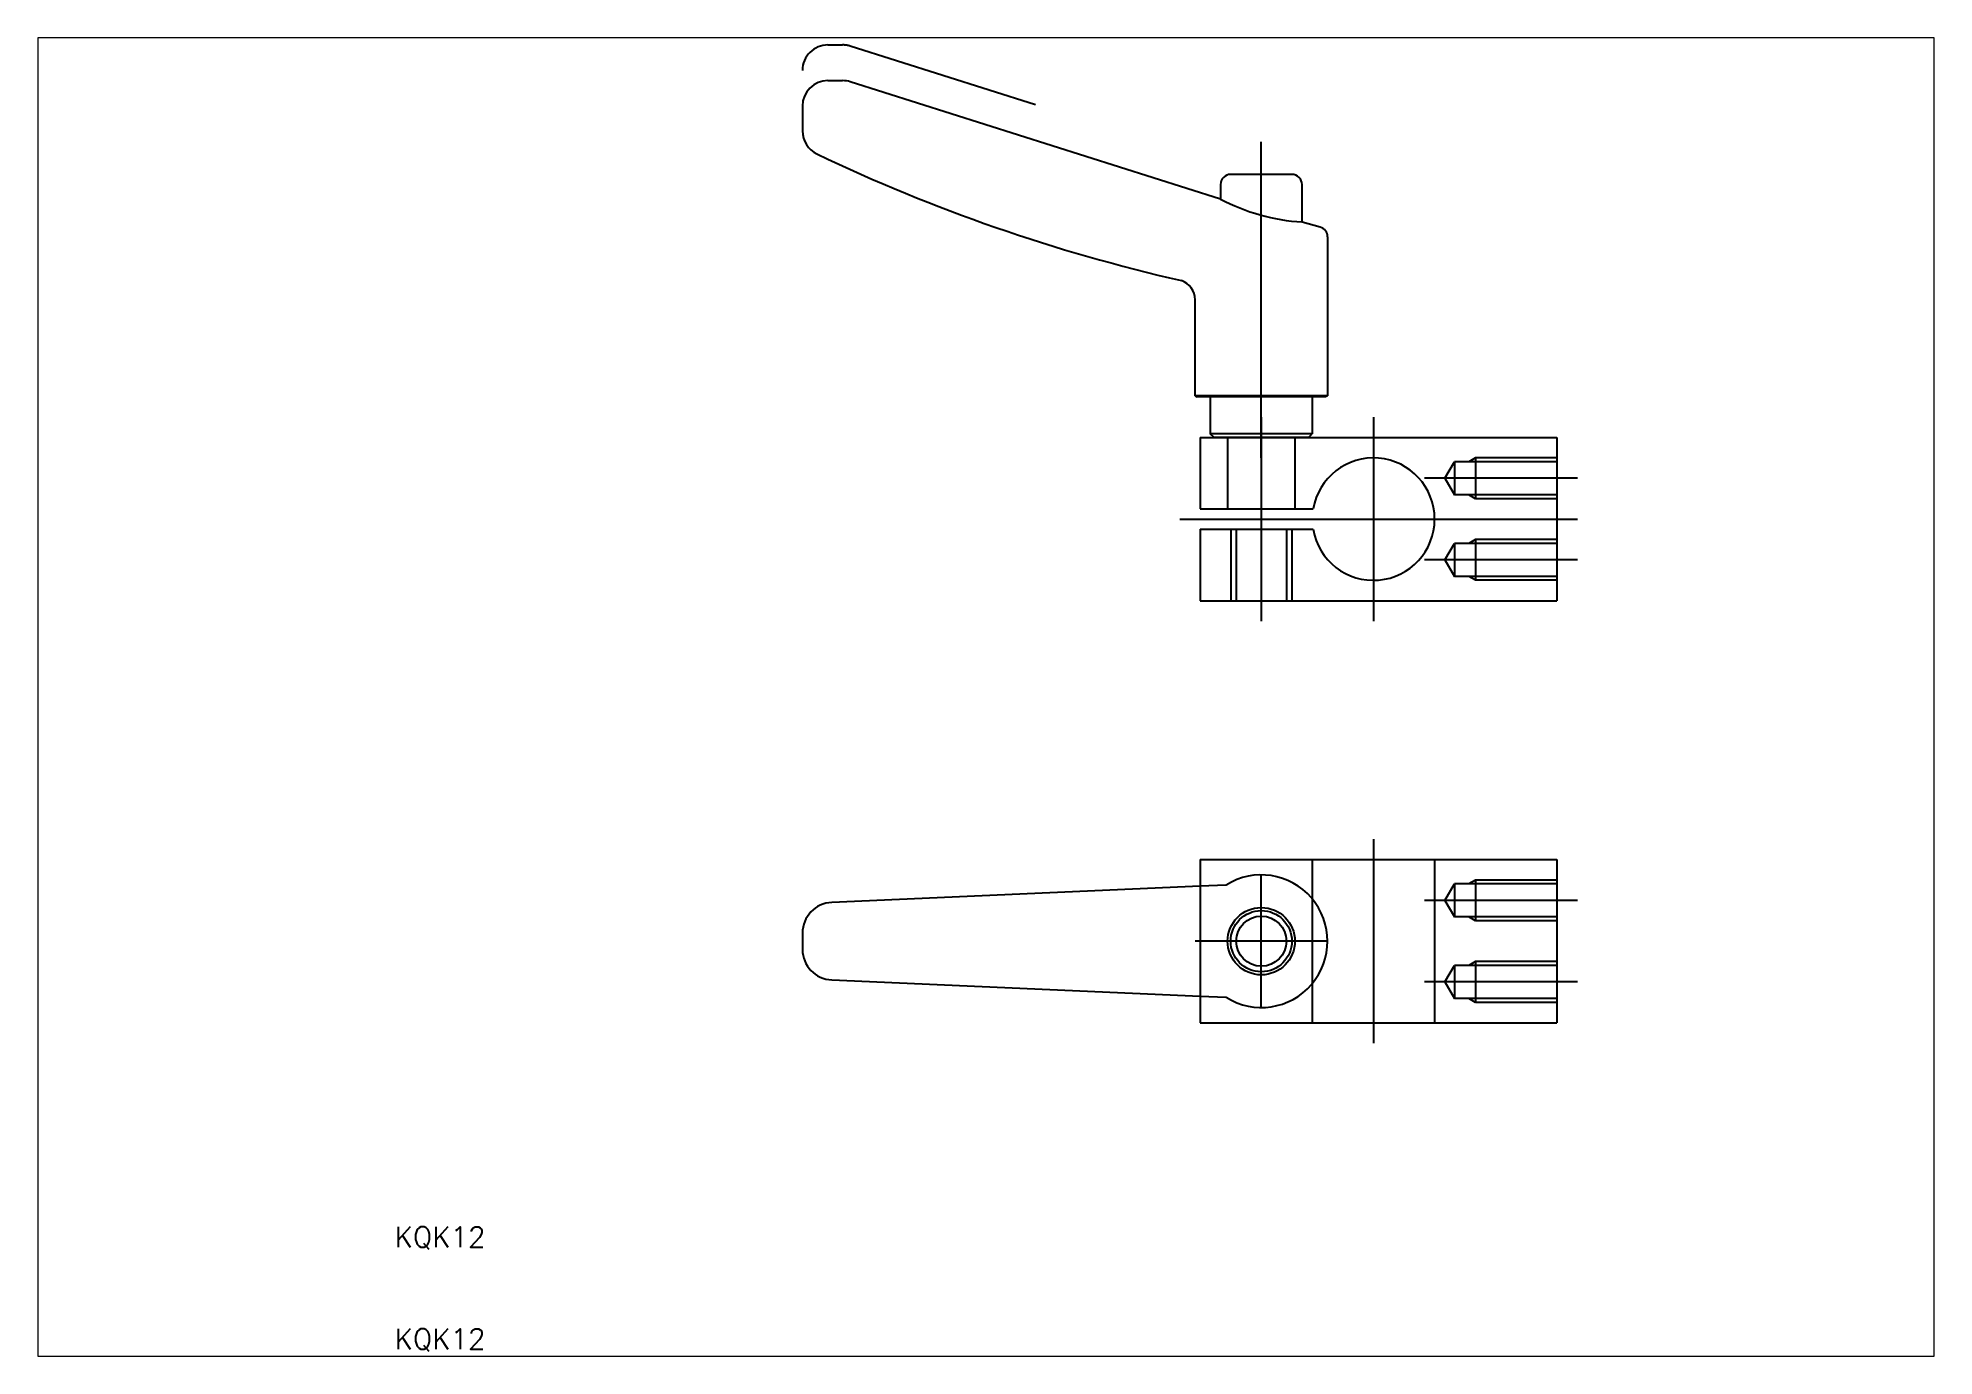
# Paper-space layout 'レイアウト1' of a CAD drawing. Extents: x 1.12 to 10.1, y 0.78 to 7.02.
# The model-space entities are those that its viewports show. They can reach past a viewport. Long polylines and large blocks are cut down to what shows.
import ezdxf

# ---------------------------------------------------------------- set-up
doc = ezdxf.new("R2010")
doc.units = 0
doc.header["$MEASUREMENT"] = 0
for name, pattern in [('CENTER', [2, 1.25, -0.25, 0.25, -0.25]), ('DASHED', [0.75, 0.5, -0.25]), ('PHANTOM', [2.5, 1.25, -0.25, 0.25, -0.25, 0.25, -0.25])]:
    doc.linetypes.add(name, pattern=pattern)
doc.layers.get('0').update_dxf_attribs({"linetype": 'CONTINUOUS'})
doc.layers.add('CENTER', color=1, linetype='CENTER')
doc.styles.get("Standard").update_dxf_attribs({"font": 'txt.shx'})

msp = doc.modelspace()

# ---------------------------------------------------------------- linework, layer by layer
at = {"color": 3, "linetype": 'PHANTOM'}
for p, q in [((52.5, 137.89), (53.93, 137.89)), ((72.84, 132.03), (54.69, 137.78))]:
    msp.add_line(p, q, dxfattribs=at)
at = {"color": 7, "linetype": 'Continuous'}
for p, q in [((52.5, 134.39), (53.93, 134.39)), ((91, 122.78), (54.69, 134.28)), ((50, 131.89), (50, 129.46)), ((98, 125.19), (92, 125.19)), ((91, 124.19), (91, 122.78)), ((99, 120.52), (99, 124.19)), ((100.77, 120.02), (99, 120.52)), ((101.5, 119.06), (101.5, 103.48)), ((88.5, 103.48), (88.5, 112.9)), ((101.5, 103.48), (88.5, 103.48)), ((88.5, 103.48), (88.7, 103.39)), ((101.3, 103.39), (88.7, 103.39)), ((90, 103.39), (90, 99.76)), ((100, 103.39), (100, 99.76)), ((101.5, 103.48), (101.3, 103.39)), ((89, 99.39), (89, 92.39)), ((89, 99.39), (124, 99.39)), ((100, 99.76), (90, 99.76)), ((90.37, 99.39), (90, 99.76)), ((99.63, 99.39), (90.37, 99.39)), ((99.63, 99.39), (100, 99.76)), ((124, 99.39), (124, 83.39)), ((89, 92.39), (100.08, 92.39)), ((89, 90.39), (89, 83.39)), ((89, 90.39), (100.08, 90.39)), ((89, 83.39), (124, 83.39)), ((89, 58), (124, 58)), ((89, 58), (89, 42)), ((124, 58), (124, 42)), ((89, 55.39), (52.87, 53.8)), ((50, 50.8), (50, 49.2)), ((52.87, 46.2), (89, 44.61)), ((89, 42), (124, 42))]:
    msp.add_line(p, q, dxfattribs=at)
at = {"color": 3, "linetype": 'DASHED'}
for p, q in [((91.7, 99.39), (91.7, 92.39)), ((98.3, 99.39), (98.3, 92.39)), ((113, 95.39), (113.94, 97.01)), ((124, 97.01), (113.94, 97.01)), ((113.94, 97.01), (113.94, 93.77)), ((116, 97.39), (115.34, 97.01)), ((124, 97.39), (116, 97.39)), ((116, 97.39), (116, 93.39)), ((113, 95.39), (113.94, 93.77)), ((124, 93.77), (113.94, 93.77)), ((116, 93.39), (115.34, 93.77)), ((124, 93.39), (116, 93.39)), ((92, 90.39), (92, 83.39)), ((92.54, 90.39), (92.54, 83.39)), ((97.46, 90.39), (97.46, 83.39)), ((98, 90.39), (98, 83.39)), ((116, 89.39), (115.34, 89.01)), ((124, 89.39), (116, 89.39)), ((116, 89.39), (116, 85.39)), ((113, 87.39), (113.94, 89.01)), ((124, 89.01), (113.94, 89.01)), ((113.94, 89.01), (113.94, 85.77)), ((113, 87.39), (113.94, 85.77)), ((124, 85.77), (113.94, 85.77)), ((116, 85.39), (115.34, 85.77)), ((124, 85.39), (116, 85.39)), ((100, 58), (100, 42)), ((112, 58), (112, 42)), ((116, 56), (115.34, 55.62)), ((124, 56), (116, 56)), ((116, 56), (116, 52)), ((91.54, 55.5), (89, 55.39)), ((113, 54), (113.94, 55.62)), ((113, 54), (113.94, 52.38)), ((124, 55.62), (113.94, 55.62)), ((113.94, 55.62), (113.94, 52.38)), ((124, 52.38), (113.94, 52.38)), ((116, 52), (115.34, 52.38)), ((124, 52), (116, 52)), ((113, 46), (113.94, 47.62)), ((124, 47.62), (113.94, 47.62)), ((113.94, 47.62), (113.94, 44.38)), ((116, 48), (115.34, 47.62)), ((124, 48), (116, 48)), ((116, 48), (116, 44)), ((113, 46), (113.94, 44.38)), ((89, 44.61), (91.54, 44.5)), ((124, 44.38), (113.94, 44.38)), ((116, 44), (115.34, 44.38)), ((124, 44), (116, 44))]:
    msp.add_line(p, q, dxfattribs=at)
at = {"color": 7, "linetype": 'Continuous'}
for radius in [3.3, 3, 2.46]:
    msp.add_circle((95, 50), radius, dxfattribs=at)
at = {"color": 3, "linetype": 'PHANTOM'}
for centre, start, end in [((52.5, 135.39), 90, 180), ((53.93, 135.39), 72.4256, 90)]:
    msp.add_arc(centre, 2.5, start, end, dxfattribs=at)
at = {"color": 7, "linetype": 'Continuous'}
for centre, radius, start, end in [((52.5, 131.89), 2.5, 90, 180), ((53.93, 131.89), 2.5, 72.4256, 90), ((52.5, 129.46), 2.5, 180, 244.5073), ((125.15, 281.82), 171.3, 244.5073, 257.1877), ((92, 124.19), 1, 90, 180), ((98, 124.19), 1, 0, 90), ((100.22, 140.21), 19.72, 242.1114, 266.4391), ((100.5, 119.06), 1, 0, 74.2753), ((86.5, 112.9), 2, 0, 70.621), ((106, 91.39), 6, 189.5941, 170.4059), ((53, 50.8), 3, 92.5248, 180), ((53, 49.2), 3, 180, 267.4752)]:
    msp.add_arc(centre, radius, start, end, dxfattribs=at)
at = {"color": 3, "linetype": 'DASHED'}
msp.add_arc((95, 50), 6.5, 237.8776, 122.1224, dxfattribs=at)
at = {"layer": 'CENTER', "color": 1, "linetype": 'CENTER'}
for p, q in [((95, 97.39), (95, 128.38)), ((95, 101.39), (95, 81.39)), ((106, 101.39), (106, 81.39)), ((126, 95.39), (111, 95.39)), ((87, 91.39), (126, 91.39)), ((126, 87.39), (111, 87.39)), ((106, 60), (106, 40)), ((95, 43.5), (95, 56.5)), ((126, 54), (111, 54)), ((101.5, 50), (88.5, 50)), ((126, 46), (111, 46))]:
    msp.add_line(p, q, dxfattribs=at)

# ---------------------------------------------------------------- texts
at = {"color": 7, "linetype": 'Continuous'}
for p in [(10, 20), (10, 10)]:
    msp.add_text('KQK12', height=2, dxfattribs=at).set_placement(p)

psp = doc.layouts.new('レイアウト1')

# ---------------------------------------------------------------- viewports
at = {"layer": '0', "color": 7, "linetype": 'Continuous'}
psp.add_viewport(center=(5.6137, 3.9021), size=(8.982, 6.243333), view_center_point=(68, 73.9466), view_height=129.26099, dxfattribs=at)

doc.saveas('drawing.dxf')
